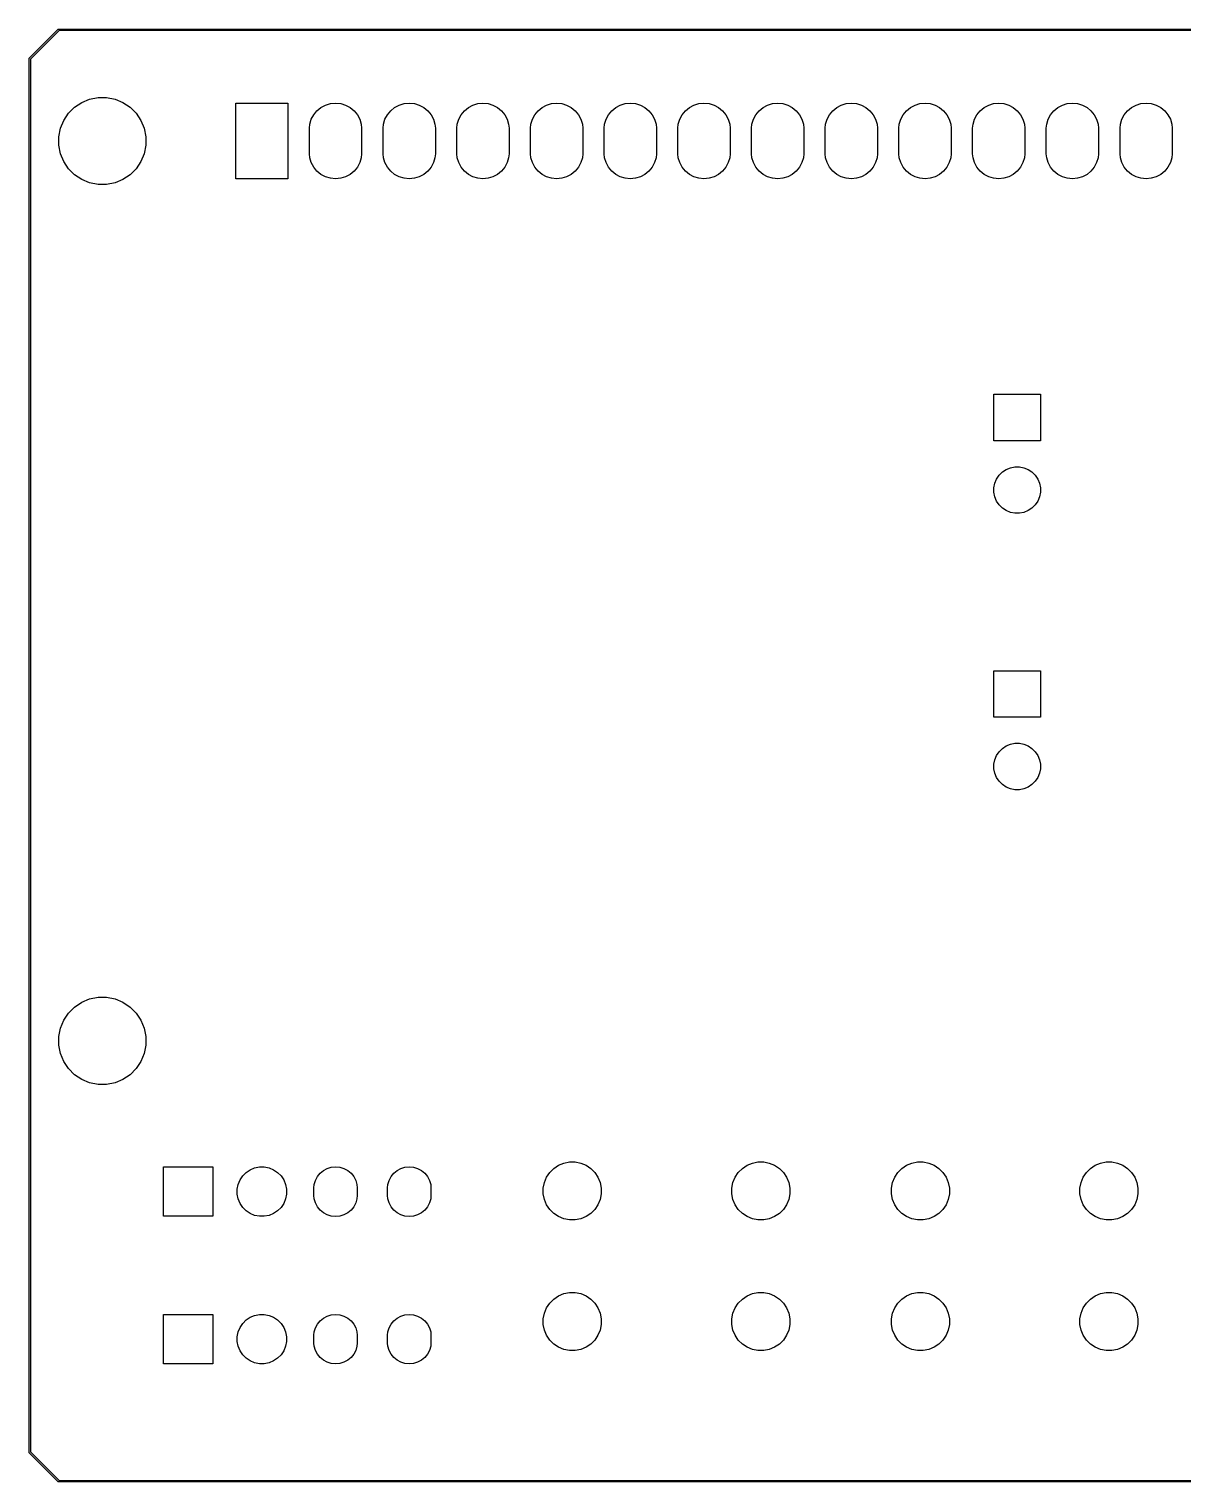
# Model space of a CAD drawing. Extents: x 3.68 to 6.84, y -3.58 to -1.3.
# Drawn here: x 3.684 to 5.25, y -3.269 to -1.298 of the extents above; entities that cross this region are included whole.
import ezdxf

# ---------------------------------------------------------------- set-up
doc = ezdxf.new("R2010")
doc.units = 0
doc.header["$MEASUREMENT"] = 0
doc.layers.add('BLACK', color=7, linetype='CONTINUOUS')

msp = doc.modelspace()

# ---------------------------------------------------------------- linework, layer by layer
at = {"layer": 'BLACK', "linetype": 'CONTINUOUS'}
for p, q in [((3.68438, -1.33785), (3.72368, -1.29855)), ((3.72482, -1.3002), (3.68602, -1.33899)), ((3.72368, -1.29855), (3.72371, -1.29851)), ((3.72371, -1.29851), (3.72386, -1.29839)), ((3.72386, -1.29839), (3.72403, -1.2983)), ((3.72403, -1.2983), (3.72422, -1.29824)), ((3.72422, -1.29824), (3.72441, -1.29822)), ((3.72441, -1.29822), (3.72446, -1.29823)), ((3.72446, -1.29823), (6.79523, -1.29823)), ((6.79487, -1.3002), (3.72482, -1.3002)), ((3.68405, -1.33858), (3.68407, -1.33839)), ((3.68406, -1.33863), (3.68405, -1.33858)), ((3.68406, -3.2283), (3.68406, -1.33863)), ((3.68407, -1.33839), (3.68413, -1.3382)), ((3.68407, -1.33839), (3.68407, -1.33839)), ((3.68413, -1.3382), (3.68422, -1.33803)), ((3.68422, -1.33803), (3.68434, -1.33788)), ((3.68434, -1.33788), (3.68438, -1.33785)), ((3.68602, -1.33899), (3.68602, -3.22794)), ((3.74585, -1.40413), (3.75553, -1.39767)), ((3.75553, -1.39767), (3.76627, -1.39321)), ((3.76627, -1.39321), (3.77768, -1.39094)), ((3.77768, -1.39094), (3.78932, -1.39094)), ((3.78932, -1.39094), (3.80073, -1.39321)), ((3.80073, -1.39321), (3.81147, -1.39767)), ((3.81147, -1.39767), (3.82115, -1.40413)), ((3.96457, -1.50118), (3.96457, -1.39882)), ((3.96457, -1.39882), (4.03543, -1.39882)), ((4.03543, -1.39882), (4.03543, -1.50118)), ((4.09305, -1.39933), (4.1, -1.39865)), ((4.1, -1.39865), (4.10695, -1.39933)), ((4.19305, -1.39933), (4.2, -1.39865)), ((4.2, -1.39865), (4.20695, -1.39933)), ((4.29305, -1.39933), (4.3, -1.39865)), ((4.3, -1.39865), (4.30695, -1.39933)), ((4.39305, -1.39933), (4.4, -1.39865)), ((4.4, -1.39865), (4.40695, -1.39933)), ((4.49305, -1.39933), (4.5, -1.39865)), ((4.5, -1.39865), (4.50695, -1.39933)), ((4.59305, -1.39933), (4.6, -1.39865)), ((4.6, -1.39865), (4.60695, -1.39933)), ((4.69305, -1.39933), (4.7, -1.39865)), ((4.7, -1.39865), (4.70695, -1.39933)), ((4.79305, -1.39933), (4.8, -1.39865)), ((4.8, -1.39865), (4.80695, -1.39933)), ((4.89305, -1.39933), (4.9, -1.39865)), ((4.9, -1.39865), (4.90695, -1.39933)), ((4.99305, -1.39933), (5, -1.39865)), ((5, -1.39865), (5.00695, -1.39933)), ((5.09305, -1.39933), (5.1, -1.39865)), ((5.1, -1.39865), (5.10695, -1.39933)), ((5.19305, -1.39933), (5.2, -1.39865)), ((5.2, -1.39865), (5.20695, -1.39933)), ((3.73117, -1.42203), (3.73763, -1.41235)), ((3.73763, -1.41235), (3.74585, -1.40413)), ((3.82115, -1.40413), (3.82937, -1.41235)), ((3.82937, -1.41235), (3.83583, -1.42203)), ((4.06711, -1.42063), (4.0704, -1.41447)), ((4.0704, -1.41447), (4.07482, -1.40908)), ((4.07482, -1.40908), (4.08022, -1.40465)), ((4.08022, -1.40465), (4.08637, -1.40136)), ((4.08637, -1.40136), (4.09305, -1.39933)), ((4.10695, -1.39933), (4.11363, -1.40136)), ((4.11363, -1.40136), (4.11978, -1.40465)), ((4.11978, -1.40465), (4.12518, -1.40908)), ((4.12518, -1.40908), (4.1296, -1.41447)), ((4.1296, -1.41447), (4.13289, -1.42063)), ((4.16711, -1.42063), (4.1704, -1.41447)), ((4.1704, -1.41447), (4.17482, -1.40908)), ((4.17482, -1.40908), (4.18022, -1.40465)), ((4.18022, -1.40465), (4.18637, -1.40136)), ((4.18637, -1.40136), (4.19305, -1.39933)), ((4.20695, -1.39933), (4.21363, -1.40136)), ((4.21363, -1.40136), (4.21978, -1.40465)), ((4.21978, -1.40465), (4.22518, -1.40908)), ((4.22518, -1.40908), (4.2296, -1.41447)), ((4.2296, -1.41447), (4.23289, -1.42063)), ((4.26711, -1.42063), (4.2704, -1.41447)), ((4.2704, -1.41447), (4.27482, -1.40908)), ((4.27482, -1.40908), (4.28022, -1.40465)), ((4.28022, -1.40465), (4.28637, -1.40136)), ((4.28637, -1.40136), (4.29305, -1.39933)), ((4.30695, -1.39933), (4.31363, -1.40136)), ((4.31363, -1.40136), (4.31978, -1.40465)), ((4.31978, -1.40465), (4.32518, -1.40908)), ((4.32518, -1.40908), (4.3296, -1.41447)), ((4.3296, -1.41447), (4.33289, -1.42063)), ((4.36711, -1.42063), (4.3704, -1.41447)), ((4.3704, -1.41447), (4.37482, -1.40908)), ((4.37482, -1.40908), (4.38022, -1.40465)), ((4.38022, -1.40465), (4.38637, -1.40136)), ((4.38637, -1.40136), (4.39305, -1.39933)), ((4.40695, -1.39933), (4.41363, -1.40136)), ((4.41363, -1.40136), (4.41978, -1.40465)), ((4.41978, -1.40465), (4.42518, -1.40908)), ((4.42518, -1.40908), (4.4296, -1.41447)), ((4.4296, -1.41447), (4.43289, -1.42063)), ((4.46711, -1.42063), (4.4704, -1.41447)), ((4.4704, -1.41447), (4.47482, -1.40908)), ((4.47482, -1.40908), (4.48022, -1.40465)), ((4.48022, -1.40465), (4.48637, -1.40136)), ((4.48637, -1.40136), (4.49305, -1.39933)), ((4.50695, -1.39933), (4.51363, -1.40136)), ((4.51363, -1.40136), (4.51978, -1.40465)), ((4.51978, -1.40465), (4.52518, -1.40908)), ((4.52518, -1.40908), (4.5296, -1.41447)), ((4.5296, -1.41447), (4.53289, -1.42063)), ((4.56711, -1.42063), (4.5704, -1.41447)), ((4.5704, -1.41447), (4.57482, -1.40908)), ((4.57482, -1.40908), (4.58022, -1.40465)), ((4.58022, -1.40465), (4.58637, -1.40136)), ((4.58637, -1.40136), (4.59305, -1.39933)), ((4.60695, -1.39933), (4.61363, -1.40136)), ((4.61363, -1.40136), (4.61978, -1.40465)), ((4.61978, -1.40465), (4.62518, -1.40908)), ((4.62518, -1.40908), (4.6296, -1.41447)), ((4.6296, -1.41447), (4.63289, -1.42063)), ((4.66711, -1.42063), (4.6704, -1.41447)), ((4.6704, -1.41447), (4.67482, -1.40908)), ((4.67482, -1.40908), (4.68022, -1.40465)), ((4.68022, -1.40465), (4.68637, -1.40136)), ((4.68637, -1.40136), (4.69305, -1.39933)), ((4.70695, -1.39933), (4.71363, -1.40136)), ((4.71363, -1.40136), (4.71978, -1.40465)), ((4.71978, -1.40465), (4.72518, -1.40908)), ((4.72518, -1.40908), (4.7296, -1.41447)), ((4.7296, -1.41447), (4.73289, -1.42063)), ((4.76711, -1.42063), (4.7704, -1.41447)), ((4.7704, -1.41447), (4.77482, -1.40908)), ((4.77482, -1.40908), (4.78022, -1.40465)), ((4.78022, -1.40465), (4.78637, -1.40136)), ((4.78637, -1.40136), (4.79305, -1.39933)), ((4.80695, -1.39933), (4.81363, -1.40136)), ((4.81363, -1.40136), (4.81978, -1.40465)), ((4.81978, -1.40465), (4.82518, -1.40908)), ((4.82518, -1.40908), (4.8296, -1.41447)), ((4.8296, -1.41447), (4.83289, -1.42063)), ((4.86711, -1.42063), (4.8704, -1.41447)), ((4.8704, -1.41447), (4.87482, -1.40908)), ((4.87482, -1.40908), (4.88022, -1.40465)), ((4.88022, -1.40465), (4.88637, -1.40136)), ((4.88637, -1.40136), (4.89305, -1.39933)), ((4.90695, -1.39933), (4.91363, -1.40136)), ((4.91363, -1.40136), (4.91978, -1.40465)), ((4.91978, -1.40465), (4.92518, -1.40908)), ((4.92518, -1.40908), (4.9296, -1.41447)), ((4.9296, -1.41447), (4.93289, -1.42063)), ((4.96711, -1.42063), (4.9704, -1.41447)), ((4.9704, -1.41447), (4.97482, -1.40908)), ((4.97482, -1.40908), (4.98022, -1.40465)), ((4.98022, -1.40465), (4.98637, -1.40136)), ((4.98637, -1.40136), (4.99305, -1.39933)), ((5.00695, -1.39933), (5.01363, -1.40136)), ((5.01363, -1.40136), (5.01978, -1.40465)), ((5.01978, -1.40465), (5.02518, -1.40908)), ((5.02518, -1.40908), (5.0296, -1.41447)), ((5.0296, -1.41447), (5.03289, -1.42063)), ((5.06711, -1.42063), (5.0704, -1.41447)), ((5.0704, -1.41447), (5.07482, -1.40908)), ((5.07482, -1.40908), (5.08022, -1.40465)), ((5.08022, -1.40465), (5.08637, -1.40136)), ((5.08637, -1.40136), (5.09305, -1.39933)), ((5.10695, -1.39933), (5.11363, -1.40136)), ((5.11363, -1.40136), (5.11978, -1.40465)), ((5.11978, -1.40465), (5.12518, -1.40908)), ((5.12518, -1.40908), (5.1296, -1.41447)), ((5.1296, -1.41447), (5.13289, -1.42063)), ((5.16711, -1.42063), (5.1704, -1.41447)), ((5.1704, -1.41447), (5.17482, -1.40908)), ((5.17482, -1.40908), (5.18022, -1.40465)), ((5.18022, -1.40465), (5.18637, -1.40136)), ((5.18637, -1.40136), (5.19305, -1.39933)), ((5.20695, -1.39933), (5.21363, -1.40136)), ((5.21363, -1.40136), (5.21978, -1.40465)), ((5.21978, -1.40465), (5.22518, -1.40908)), ((5.22518, -1.40908), (5.2296, -1.41447)), ((5.2296, -1.41447), (5.23289, -1.42063)), ((3.72444, -1.44418), (3.72671, -1.43277)), ((3.72671, -1.43277), (3.73117, -1.42203)), ((3.83583, -1.42203), (3.84029, -1.43277)), ((3.84029, -1.43277), (3.84256, -1.44418)), ((4.06457, -1.43251), (4.06508, -1.42731)), ((4.06457, -1.46749), (4.06457, -1.43251)), ((4.06508, -1.42731), (4.06711, -1.42063)), ((4.13289, -1.42063), (4.13492, -1.42731)), ((4.13492, -1.42731), (4.13543, -1.43251)), ((4.13543, -1.43251), (4.13543, -1.46749)), ((4.16457, -1.43251), (4.16508, -1.42731)), ((4.16457, -1.46749), (4.16457, -1.43251)), ((4.16508, -1.42731), (4.16711, -1.42063)), ((4.23289, -1.42063), (4.23492, -1.42731)), ((4.23492, -1.42731), (4.23543, -1.43251)), ((4.23543, -1.43251), (4.23543, -1.46749)), ((4.26457, -1.43251), (4.26508, -1.42731)), ((4.26457, -1.46749), (4.26457, -1.43251)), ((4.26508, -1.42731), (4.26711, -1.42063)), ((4.33289, -1.42063), (4.33492, -1.42731)), ((4.33492, -1.42731), (4.33543, -1.43251)), ((4.33543, -1.43251), (4.33543, -1.46749)), ((4.36457, -1.43251), (4.36508, -1.42731)), ((4.36457, -1.46749), (4.36457, -1.43251)), ((4.36508, -1.42731), (4.36711, -1.42063)), ((4.43289, -1.42063), (4.43492, -1.42731)), ((4.43492, -1.42731), (4.43543, -1.43251)), ((4.43543, -1.43251), (4.43543, -1.46749)), ((4.46457, -1.43251), (4.46508, -1.42731)), ((4.46457, -1.46749), (4.46457, -1.43251)), ((4.46508, -1.42731), (4.46711, -1.42063)), ((4.53289, -1.42063), (4.53492, -1.42731)), ((4.53492, -1.42731), (4.53543, -1.43251)), ((4.53543, -1.43251), (4.53543, -1.46749)), ((4.56457, -1.43251), (4.56508, -1.42731)), ((4.56457, -1.46749), (4.56457, -1.43251)), ((4.56508, -1.42731), (4.56711, -1.42063)), ((4.63289, -1.42063), (4.63492, -1.42731)), ((4.63492, -1.42731), (4.63543, -1.43251)), ((4.63543, -1.43251), (4.63543, -1.46749)), ((4.66457, -1.43251), (4.66508, -1.42731)), ((4.66457, -1.46749), (4.66457, -1.43251)), ((4.66508, -1.42731), (4.66711, -1.42063)), ((4.73289, -1.42063), (4.73492, -1.42731)), ((4.73492, -1.42731), (4.73543, -1.43251)), ((4.73543, -1.43251), (4.73543, -1.46749)), ((4.76457, -1.43251), (4.76508, -1.42731)), ((4.76457, -1.46749), (4.76457, -1.43251)), ((4.76508, -1.42731), (4.76711, -1.42063)), ((4.83289, -1.42063), (4.83492, -1.42731)), ((4.83492, -1.42731), (4.83543, -1.43251)), ((4.83543, -1.43251), (4.83543, -1.46749)), ((4.86457, -1.43251), (4.86508, -1.42731)), ((4.86457, -1.46749), (4.86457, -1.43251)), ((4.86508, -1.42731), (4.86711, -1.42063)), ((4.93289, -1.42063), (4.93492, -1.42731)), ((4.93492, -1.42731), (4.93543, -1.43251)), ((4.93543, -1.43251), (4.93543, -1.46749)), ((4.96457, -1.43251), (4.96508, -1.42731)), ((4.96457, -1.46749), (4.96457, -1.43251)), ((4.96508, -1.42731), (4.96711, -1.42063)), ((5.03289, -1.42063), (5.03492, -1.42731)), ((5.03492, -1.42731), (5.03543, -1.43251)), ((5.03543, -1.43251), (5.03543, -1.46749)), ((5.06457, -1.43251), (5.06508, -1.42731)), ((5.06457, -1.46749), (5.06457, -1.43251)), ((5.06508, -1.42731), (5.06711, -1.42063)), ((5.13289, -1.42063), (5.13492, -1.42731)), ((5.13492, -1.42731), (5.13543, -1.43251)), ((5.13543, -1.43251), (5.13543, -1.46749)), ((5.16457, -1.43251), (5.16508, -1.42731)), ((5.16457, -1.46749), (5.16457, -1.43251)), ((5.16508, -1.42731), (5.16711, -1.42063)), ((5.23289, -1.42063), (5.23492, -1.42731)), ((5.23492, -1.42731), (5.23543, -1.43251)), ((5.23543, -1.43251), (5.23543, -1.46749)), ((3.72444, -1.45582), (3.72444, -1.44418)), ((3.72671, -1.46723), (3.72444, -1.45582)), ((3.84256, -1.45582), (3.84029, -1.46723)), ((3.84256, -1.44418), (3.84256, -1.45582)), ((3.73117, -1.47797), (3.72671, -1.46723)), ((3.84029, -1.46723), (3.83583, -1.47797)), ((4.06508, -1.47269), (4.06457, -1.46749)), ((4.06711, -1.47937), (4.06508, -1.47269)), ((4.13492, -1.47269), (4.13289, -1.47937)), ((4.13543, -1.46749), (4.13492, -1.47269)), ((4.16508, -1.47269), (4.16457, -1.46749)), ((4.16711, -1.47937), (4.16508, -1.47269)), ((4.23492, -1.47269), (4.23289, -1.47937)), ((4.23543, -1.46749), (4.23492, -1.47269)), ((4.26508, -1.47269), (4.26457, -1.46749)), ((4.26711, -1.47937), (4.26508, -1.47269)), ((4.33492, -1.47269), (4.33289, -1.47937)), ((4.33543, -1.46749), (4.33492, -1.47269)), ((4.36508, -1.47269), (4.36457, -1.46749)), ((4.36711, -1.47937), (4.36508, -1.47269)), ((4.43492, -1.47269), (4.43289, -1.47937)), ((4.43543, -1.46749), (4.43492, -1.47269)), ((4.46508, -1.47269), (4.46457, -1.46749)), ((4.46711, -1.47937), (4.46508, -1.47269)), ((4.53492, -1.47269), (4.53289, -1.47937)), ((4.53543, -1.46749), (4.53492, -1.47269)), ((4.56508, -1.47269), (4.56457, -1.46749)), ((4.56711, -1.47937), (4.56508, -1.47269)), ((4.63492, -1.47269), (4.63289, -1.47937)), ((4.63543, -1.46749), (4.63492, -1.47269)), ((4.66508, -1.47269), (4.66457, -1.46749)), ((4.66711, -1.47937), (4.66508, -1.47269)), ((4.73492, -1.47269), (4.73289, -1.47937)), ((4.73543, -1.46749), (4.73492, -1.47269)), ((4.76508, -1.47269), (4.76457, -1.46749)), ((4.76711, -1.47937), (4.76508, -1.47269)), ((4.83492, -1.47269), (4.83289, -1.47937)), ((4.83543, -1.46749), (4.83492, -1.47269)), ((4.86508, -1.47269), (4.86457, -1.46749)), ((4.86711, -1.47937), (4.86508, -1.47269)), ((4.93492, -1.47269), (4.93289, -1.47937)), ((4.93543, -1.46749), (4.93492, -1.47269)), ((4.96508, -1.47269), (4.96457, -1.46749)), ((4.96711, -1.47937), (4.96508, -1.47269)), ((5.03492, -1.47269), (5.03289, -1.47937)), ((5.03543, -1.46749), (5.03492, -1.47269)), ((5.06508, -1.47269), (5.06457, -1.46749)), ((5.06711, -1.47937), (5.06508, -1.47269)), ((5.13492, -1.47269), (5.13289, -1.47937)), ((5.13543, -1.46749), (5.13492, -1.47269)), ((5.16508, -1.47269), (5.16457, -1.46749)), ((5.16711, -1.47937), (5.16508, -1.47269)), ((5.23492, -1.47269), (5.23289, -1.47937)), ((5.23543, -1.46749), (5.23492, -1.47269)), ((3.73763, -1.48765), (3.73117, -1.47797)), ((3.74585, -1.49587), (3.73763, -1.48765)), ((3.75553, -1.50233), (3.74585, -1.49587)), ((3.82115, -1.49587), (3.81147, -1.50233)), ((3.82937, -1.48765), (3.82115, -1.49587)), ((3.83583, -1.47797), (3.82937, -1.48765)), ((4.0704, -1.48553), (4.06711, -1.47937)), ((4.07482, -1.49092), (4.0704, -1.48553)), ((4.08022, -1.49535), (4.07482, -1.49092)), ((4.08637, -1.49864), (4.08022, -1.49535)), ((4.11978, -1.49535), (4.11363, -1.49864)), ((4.12518, -1.49092), (4.11978, -1.49535)), ((4.1296, -1.48553), (4.12518, -1.49092)), ((4.13289, -1.47937), (4.1296, -1.48553)), ((4.1704, -1.48553), (4.16711, -1.47937)), ((4.17482, -1.49092), (4.1704, -1.48553)), ((4.18022, -1.49535), (4.17482, -1.49092)), ((4.18637, -1.49864), (4.18022, -1.49535)), ((4.21978, -1.49535), (4.21363, -1.49864)), ((4.22518, -1.49092), (4.21978, -1.49535)), ((4.2296, -1.48553), (4.22518, -1.49092)), ((4.23289, -1.47937), (4.2296, -1.48553)), ((4.2704, -1.48553), (4.26711, -1.47937)), ((4.27482, -1.49092), (4.2704, -1.48553)), ((4.28022, -1.49535), (4.27482, -1.49092)), ((4.28637, -1.49864), (4.28022, -1.49535)), ((4.31978, -1.49535), (4.31363, -1.49864)), ((4.32518, -1.49092), (4.31978, -1.49535)), ((4.3296, -1.48553), (4.32518, -1.49092)), ((4.33289, -1.47937), (4.3296, -1.48553)), ((4.3704, -1.48553), (4.36711, -1.47937)), ((4.37482, -1.49092), (4.3704, -1.48553)), ((4.38022, -1.49535), (4.37482, -1.49092)), ((4.38637, -1.49864), (4.38022, -1.49535)), ((4.41978, -1.49535), (4.41363, -1.49864)), ((4.42518, -1.49092), (4.41978, -1.49535)), ((4.4296, -1.48553), (4.42518, -1.49092)), ((4.43289, -1.47937), (4.4296, -1.48553)), ((4.4704, -1.48553), (4.46711, -1.47937)), ((4.47482, -1.49092), (4.4704, -1.48553)), ((4.48022, -1.49535), (4.47482, -1.49092)), ((4.48637, -1.49864), (4.48022, -1.49535)), ((4.51978, -1.49535), (4.51363, -1.49864)), ((4.52518, -1.49092), (4.51978, -1.49535)), ((4.5296, -1.48553), (4.52518, -1.49092)), ((4.53289, -1.47937), (4.5296, -1.48553)), ((4.5704, -1.48553), (4.56711, -1.47937)), ((4.57482, -1.49092), (4.5704, -1.48553)), ((4.58022, -1.49535), (4.57482, -1.49092)), ((4.58637, -1.49864), (4.58022, -1.49535)), ((4.61978, -1.49535), (4.61363, -1.49864)), ((4.62518, -1.49092), (4.61978, -1.49535)), ((4.6296, -1.48553), (4.62518, -1.49092)), ((4.63289, -1.47937), (4.6296, -1.48553)), ((4.6704, -1.48553), (4.66711, -1.47937)), ((4.67482, -1.49092), (4.6704, -1.48553)), ((4.68022, -1.49535), (4.67482, -1.49092)), ((4.68637, -1.49864), (4.68022, -1.49535)), ((4.71978, -1.49535), (4.71363, -1.49864)), ((4.72518, -1.49092), (4.71978, -1.49535)), ((4.7296, -1.48553), (4.72518, -1.49092)), ((4.73289, -1.47937), (4.7296, -1.48553)), ((4.7704, -1.48553), (4.76711, -1.47937)), ((4.77482, -1.49092), (4.7704, -1.48553)), ((4.78022, -1.49535), (4.77482, -1.49092)), ((4.78637, -1.49864), (4.78022, -1.49535)), ((4.81978, -1.49535), (4.81363, -1.49864)), ((4.82518, -1.49092), (4.81978, -1.49535)), ((4.8296, -1.48553), (4.82518, -1.49092)), ((4.83289, -1.47937), (4.8296, -1.48553)), ((4.8704, -1.48553), (4.86711, -1.47937)), ((4.87482, -1.49092), (4.8704, -1.48553)), ((4.88022, -1.49535), (4.87482, -1.49092)), ((4.88637, -1.49864), (4.88022, -1.49535)), ((4.91978, -1.49535), (4.91363, -1.49864)), ((4.92518, -1.49092), (4.91978, -1.49535)), ((4.9296, -1.48553), (4.92518, -1.49092)), ((4.93289, -1.47937), (4.9296, -1.48553)), ((4.9704, -1.48553), (4.96711, -1.47937)), ((4.97482, -1.49092), (4.9704, -1.48553)), ((4.98022, -1.49535), (4.97482, -1.49092)), ((4.98637, -1.49864), (4.98022, -1.49535)), ((5.01978, -1.49535), (5.01363, -1.49864)), ((5.02518, -1.49092), (5.01978, -1.49535)), ((5.0296, -1.48553), (5.02518, -1.49092)), ((5.03289, -1.47937), (5.0296, -1.48553)), ((5.0704, -1.48553), (5.06711, -1.47937)), ((5.07482, -1.49092), (5.0704, -1.48553)), ((5.08022, -1.49535), (5.07482, -1.49092)), ((5.08637, -1.49864), (5.08022, -1.49535)), ((5.11978, -1.49535), (5.11363, -1.49864)), ((5.12518, -1.49092), (5.11978, -1.49535)), ((5.1296, -1.48553), (5.12518, -1.49092)), ((5.13289, -1.47937), (5.1296, -1.48553)), ((5.1704, -1.48553), (5.16711, -1.47937)), ((5.17482, -1.49092), (5.1704, -1.48553)), ((5.18022, -1.49535), (5.17482, -1.49092)), ((5.18637, -1.49864), (5.18022, -1.49535)), ((5.21978, -1.49535), (5.21363, -1.49864)), ((5.22518, -1.49092), (5.21978, -1.49535)), ((5.2296, -1.48553), (5.22518, -1.49092)), ((5.23289, -1.47937), (5.2296, -1.48553)), ((3.76627, -1.50679), (3.75553, -1.50233)), ((3.77768, -1.50906), (3.76627, -1.50679)), ((3.78932, -1.50906), (3.77768, -1.50906)), ((3.80073, -1.50679), (3.78932, -1.50906)), ((3.81147, -1.50233), (3.80073, -1.50679)), ((4.03543, -1.50118), (3.96457, -1.50118)), ((4.09305, -1.50067), (4.08637, -1.49864)), ((4.1, -1.50135), (4.09305, -1.50067)), ((4.10695, -1.50067), (4.1, -1.50135)), ((4.11363, -1.49864), (4.10695, -1.50067)), ((4.19305, -1.50067), (4.18637, -1.49864)), ((4.2, -1.50135), (4.19305, -1.50067)), ((4.20695, -1.50067), (4.2, -1.50135)), ((4.21363, -1.49864), (4.20695, -1.50067)), ((4.29305, -1.50067), (4.28637, -1.49864)), ((4.3, -1.50135), (4.29305, -1.50067)), ((4.30695, -1.50067), (4.3, -1.50135)), ((4.31363, -1.49864), (4.30695, -1.50067)), ((4.39305, -1.50067), (4.38637, -1.49864)), ((4.4, -1.50135), (4.39305, -1.50067)), ((4.40695, -1.50067), (4.4, -1.50135)), ((4.41363, -1.49864), (4.40695, -1.50067)), ((4.49305, -1.50067), (4.48637, -1.49864)), ((4.5, -1.50135), (4.49305, -1.50067)), ((4.50695, -1.50067), (4.5, -1.50135)), ((4.51363, -1.49864), (4.50695, -1.50067)), ((4.59305, -1.50067), (4.58637, -1.49864)), ((4.6, -1.50135), (4.59305, -1.50067)), ((4.60695, -1.50067), (4.6, -1.50135)), ((4.61363, -1.49864), (4.60695, -1.50067)), ((4.69305, -1.50067), (4.68637, -1.49864)), ((4.7, -1.50135), (4.69305, -1.50067)), ((4.70695, -1.50067), (4.7, -1.50135)), ((4.71363, -1.49864), (4.70695, -1.50067)), ((4.79305, -1.50067), (4.78637, -1.49864)), ((4.8, -1.50135), (4.79305, -1.50067)), ((4.80695, -1.50067), (4.8, -1.50135)), ((4.81363, -1.49864), (4.80695, -1.50067)), ((4.89305, -1.50067), (4.88637, -1.49864)), ((4.9, -1.50135), (4.89305, -1.50067)), ((4.90695, -1.50067), (4.9, -1.50135)), ((4.91363, -1.49864), (4.90695, -1.50067)), ((4.99305, -1.50067), (4.98637, -1.49864)), ((5, -1.50135), (4.99305, -1.50067)), ((5.00695, -1.50067), (5, -1.50135)), ((5.01363, -1.49864), (5.00695, -1.50067)), ((5.09305, -1.50067), (5.08637, -1.49864)), ((5.1, -1.50135), (5.09305, -1.50067)), ((5.10695, -1.50067), (5.1, -1.50135)), ((5.11363, -1.49864), (5.10695, -1.50067)), ((5.19305, -1.50067), (5.18637, -1.49864)), ((5.2, -1.50135), (5.19305, -1.50067)), ((5.20695, -1.50067), (5.2, -1.50135)), ((5.21363, -1.49864), (5.20695, -1.50067)), ((4.9935, -1.8565), (4.9935, -1.7935)), ((4.9935, -1.7935), (5.0565, -1.7935)), ((5.0565, -1.7935), (5.0565, -1.8565)), ((5.0565, -1.8565), (4.9935, -1.8565)), ((4.99471, -1.91424), (4.99709, -1.90851)), ((4.99709, -1.90851), (5.00054, -1.90335)), ((5.00054, -1.90335), (5.00492, -1.89896)), ((5.00492, -1.89896), (5.01008, -1.89551)), ((5.01008, -1.89551), (5.01581, -1.89314)), ((5.01581, -1.89314), (5.0219, -1.89193)), ((5.0219, -1.89193), (5.0281, -1.89193)), ((5.0281, -1.89193), (5.03419, -1.89314)), ((5.03419, -1.89314), (5.03992, -1.89551)), ((5.03992, -1.89551), (5.04508, -1.89896)), ((5.04508, -1.89896), (5.04946, -1.90335)), ((5.04946, -1.90335), (5.05291, -1.90851)), ((5.05291, -1.90851), (5.05529, -1.91424)), ((4.9935, -1.92032), (4.99471, -1.91424)), ((4.9935, -1.92653), (4.9935, -1.92032)), ((4.99471, -1.93261), (4.9935, -1.92653)), ((5.05529, -1.91424), (5.0565, -1.92032)), ((5.0565, -1.92653), (5.05529, -1.93261)), ((5.0565, -1.92032), (5.0565, -1.92653)), ((4.99709, -1.93834), (4.99471, -1.93261)), ((5.00054, -1.9435), (4.99709, -1.93834)), ((5.00492, -1.94789), (5.00054, -1.9435)), ((5.01008, -1.95134), (5.00492, -1.94789)), ((5.04508, -1.94789), (5.03992, -1.95134)), ((5.04946, -1.9435), (5.04508, -1.94789)), ((5.05291, -1.93834), (5.04946, -1.9435)), ((5.05529, -1.93261), (5.05291, -1.93834)), ((5.01581, -1.95371), (5.01008, -1.95134)), ((5.0219, -1.95492), (5.01581, -1.95371)), ((5.0281, -1.95492), (5.0219, -1.95492)), ((5.03419, -1.95371), (5.0281, -1.95492)), ((5.03992, -1.95134), (5.03419, -1.95371)), ((4.9935, -2.2315), (4.9935, -2.1685)), ((4.9935, -2.1685), (5.0565, -2.1685)), ((5.0565, -2.1685), (5.0565, -2.2315)), ((5.0565, -2.2315), (4.9935, -2.2315)), ((4.99471, -2.28924), (4.99709, -2.28351)), ((4.99709, -2.28351), (5.00054, -2.27835)), ((5.00054, -2.27835), (5.00492, -2.27396)), ((5.00492, -2.27396), (5.01008, -2.27051)), ((5.01008, -2.27051), (5.01581, -2.26814)), ((5.01581, -2.26814), (5.0219, -2.26693)), ((5.0219, -2.26693), (5.0281, -2.26693)), ((5.0281, -2.26693), (5.03419, -2.26814)), ((5.03419, -2.26814), (5.03992, -2.27051)), ((5.03992, -2.27051), (5.04508, -2.27396)), ((5.04508, -2.27396), (5.04946, -2.27835)), ((5.04946, -2.27835), (5.05291, -2.28351)), ((5.05291, -2.28351), (5.05529, -2.28924)), ((4.9935, -2.29532), (4.99471, -2.28924)), ((4.9935, -2.30153), (4.9935, -2.29532)), ((4.99471, -2.30761), (4.9935, -2.30153)), ((5.05529, -2.28924), (5.0565, -2.29532)), ((5.0565, -2.30153), (5.05529, -2.30761)), ((5.0565, -2.29532), (5.0565, -2.30153)), ((4.99709, -2.31334), (4.99471, -2.30761)), ((5.00054, -2.3185), (4.99709, -2.31334)), ((5.00492, -2.32289), (5.00054, -2.3185)), ((5.01008, -2.32634), (5.00492, -2.32289)), ((5.04508, -2.32289), (5.03992, -2.32634)), ((5.04946, -2.3185), (5.04508, -2.32289)), ((5.05291, -2.31334), (5.04946, -2.3185)), ((5.05529, -2.30761), (5.05291, -2.31334)), ((5.01581, -2.32871), (5.01008, -2.32634)), ((5.0219, -2.32992), (5.01581, -2.32871)), ((5.0281, -2.32992), (5.0219, -2.32992)), ((5.03419, -2.32871), (5.0281, -2.32992)), ((5.03992, -2.32634), (5.03419, -2.32871)), ((3.74585, -2.62463), (3.75553, -2.61817)), ((3.75553, -2.61817), (3.76627, -2.61371)), ((3.76627, -2.61371), (3.77768, -2.61144)), ((3.77768, -2.61144), (3.78932, -2.61144)), ((3.78932, -2.61144), (3.80073, -2.61371)), ((3.80073, -2.61371), (3.81147, -2.61817)), ((3.81147, -2.61817), (3.82115, -2.62463)), ((3.73117, -2.64253), (3.73763, -2.63285)), ((3.73763, -2.63285), (3.74585, -2.62463)), ((3.82115, -2.62463), (3.82937, -2.63285)), ((3.82937, -2.63285), (3.83583, -2.64253)), ((3.72444, -2.66468), (3.72671, -2.65327)), ((3.72671, -2.65327), (3.73117, -2.64253)), ((3.83583, -2.64253), (3.84029, -2.65327)), ((3.84029, -2.65327), (3.84256, -2.66468)), ((3.72444, -2.67632), (3.72444, -2.66468)), ((3.72671, -2.68773), (3.72444, -2.67632)), ((3.84256, -2.67632), (3.84029, -2.68773)), ((3.84256, -2.66468), (3.84256, -2.67632)), ((3.73117, -2.69847), (3.72671, -2.68773)), ((3.73763, -2.70815), (3.73117, -2.69847)), ((3.83583, -2.69847), (3.82937, -2.70815)), ((3.84029, -2.68773), (3.83583, -2.69847)), ((3.74585, -2.71637), (3.73763, -2.70815)), ((3.75553, -2.72283), (3.74585, -2.71637)), ((3.82115, -2.71637), (3.81147, -2.72283)), ((3.82937, -2.70815), (3.82115, -2.71637)), ((3.76627, -2.72729), (3.75553, -2.72283)), ((3.77768, -2.72956), (3.76627, -2.72729)), ((3.78932, -2.72956), (3.77768, -2.72956)), ((3.80073, -2.72729), (3.78932, -2.72956)), ((3.81147, -2.72283), (3.80073, -2.72729)), ((4.40261, -2.83913), (4.40978, -2.83616)), ((4.40978, -2.83616), (4.41738, -2.83465)), ((4.41738, -2.83465), (4.42514, -2.83465)), ((4.42514, -2.83465), (4.43274, -2.83616)), ((4.43274, -2.83616), (4.43991, -2.83913)), ((4.65852, -2.83913), (4.66568, -2.83616)), ((4.66568, -2.83616), (4.67329, -2.83465)), ((4.67329, -2.83465), (4.68104, -2.83465)), ((4.68104, -2.83465), (4.68865, -2.83616)), ((4.68865, -2.83616), (4.69581, -2.83913)), ((4.87505, -2.83913), (4.88222, -2.83616)), ((4.88222, -2.83616), (4.88982, -2.83465)), ((4.88982, -2.83465), (4.89758, -2.83465)), ((4.89758, -2.83465), (4.90518, -2.83616)), ((4.90518, -2.83616), (4.91235, -2.83913)), ((5.13096, -2.83913), (5.13812, -2.83616)), ((5.13812, -2.83616), (5.14573, -2.83465)), ((5.14573, -2.83465), (5.15348, -2.83465)), ((5.15348, -2.83465), (5.16109, -2.83616)), ((5.16109, -2.83616), (5.16826, -2.83913)), ((3.86654, -2.90846), (3.86654, -2.84154)), ((3.86654, -2.84154), (3.93346, -2.84154)), ((3.93346, -2.84154), (3.93346, -2.90846)), ((3.97034, -2.85915), (3.97401, -2.85367)), ((3.97401, -2.85367), (3.97867, -2.84901)), ((3.97867, -2.84901), (3.98415, -2.84534)), ((3.98415, -2.84534), (3.99024, -2.84282)), ((3.99024, -2.84282), (3.9967, -2.84154)), ((3.9967, -2.84154), (4.0033, -2.84154)), ((4.0033, -2.84154), (4.00976, -2.84282)), ((4.00976, -2.84282), (4.01585, -2.84534)), ((4.01585, -2.84534), (4.02133, -2.84901)), ((4.02133, -2.84901), (4.02599, -2.85367)), ((4.02599, -2.85367), (4.02966, -2.85915)), ((4.07259, -2.85971), (4.07533, -2.85458)), ((4.07533, -2.85458), (4.07902, -2.85008)), ((4.07902, -2.85008), (4.08352, -2.84639)), ((4.08352, -2.84639), (4.08865, -2.84365)), ((4.08865, -2.84365), (4.09421, -2.84196)), ((4.09421, -2.84196), (4.1, -2.84139)), ((4.1, -2.84139), (4.10579, -2.84196)), ((4.10579, -2.84196), (4.11135, -2.84365)), ((4.11135, -2.84365), (4.11648, -2.84639)), ((4.11648, -2.84639), (4.12098, -2.85008)), ((4.12098, -2.85008), (4.12467, -2.85458)), ((4.12467, -2.85458), (4.12741, -2.85971)), ((4.17259, -2.85971), (4.17533, -2.85458)), ((4.17533, -2.85458), (4.17902, -2.85008)), ((4.17902, -2.85008), (4.18352, -2.84639)), ((4.18352, -2.84639), (4.18865, -2.84365)), ((4.18865, -2.84365), (4.19421, -2.84196)), ((4.19421, -2.84196), (4.2, -2.84139)), ((4.2, -2.84139), (4.20579, -2.84196)), ((4.20579, -2.84196), (4.21135, -2.84365)), ((4.21135, -2.84365), (4.21648, -2.84639)), ((4.21648, -2.84639), (4.22098, -2.85008)), ((4.22098, -2.85008), (4.22467, -2.85458)), ((4.22467, -2.85458), (4.22741, -2.85971)), ((4.3834, -2.86253), (4.38637, -2.85537)), ((4.38637, -2.85537), (4.39068, -2.84892)), ((4.39068, -2.84892), (4.39616, -2.84343)), ((4.39616, -2.84343), (4.40261, -2.83913)), ((4.43991, -2.83913), (4.44636, -2.84343)), ((4.44636, -2.84343), (4.45184, -2.84892)), ((4.45184, -2.84892), (4.45615, -2.85537)), ((4.45615, -2.85537), (4.45912, -2.86253)), ((4.63931, -2.86253), (4.64228, -2.85537)), ((4.64228, -2.85537), (4.64658, -2.84892)), ((4.64658, -2.84892), (4.65207, -2.84343)), ((4.65207, -2.84343), (4.65852, -2.83913)), ((4.69581, -2.83913), (4.70226, -2.84343)), ((4.70226, -2.84343), (4.70775, -2.84892)), ((4.70775, -2.84892), (4.71205, -2.85537)), ((4.71205, -2.85537), (4.71502, -2.86253)), ((4.85584, -2.86253), (4.85881, -2.85537)), ((4.85881, -2.85537), (4.86312, -2.84892)), ((4.86312, -2.84892), (4.8686, -2.84343)), ((4.8686, -2.84343), (4.87505, -2.83913)), ((4.91235, -2.83913), (4.9188, -2.84343)), ((4.9188, -2.84343), (4.92428, -2.84892)), ((4.92428, -2.84892), (4.92859, -2.85537)), ((4.92859, -2.85537), (4.93156, -2.86253)), ((5.11175, -2.86253), (5.11472, -2.85537)), ((5.11472, -2.85537), (5.11903, -2.84892)), ((5.11903, -2.84892), (5.12451, -2.84343)), ((5.12451, -2.84343), (5.13096, -2.83913)), ((5.16826, -2.83913), (5.1747, -2.84343)), ((5.1747, -2.84343), (5.18019, -2.84892)), ((5.18019, -2.84892), (5.1845, -2.85537)), ((5.1845, -2.85537), (5.18746, -2.86253)), ((3.96654, -2.8717), (3.96782, -2.86524)), ((3.96654, -2.8783), (3.96654, -2.8717)), ((3.96782, -2.86524), (3.97034, -2.85915)), ((4.02966, -2.85915), (4.03218, -2.86524)), ((4.03218, -2.86524), (4.03346, -2.8717)), ((4.03346, -2.8717), (4.03346, -2.8783)), ((4.07047, -2.86961), (4.0709, -2.86527)), ((4.07047, -2.88039), (4.07047, -2.86961)), ((4.0709, -2.86527), (4.07259, -2.85971)), ((4.12741, -2.85971), (4.1291, -2.86527)), ((4.1291, -2.86527), (4.12953, -2.86961)), ((4.12953, -2.86961), (4.12953, -2.88039)), ((4.17047, -2.86961), (4.1709, -2.86527)), ((4.17047, -2.88039), (4.17047, -2.86961)), ((4.1709, -2.86527), (4.17259, -2.85971)), ((4.22741, -2.85971), (4.2291, -2.86527)), ((4.2291, -2.86527), (4.22953, -2.86961)), ((4.22953, -2.86961), (4.22953, -2.88039)), ((4.38189, -2.87014), (4.3834, -2.86253)), ((4.38189, -2.87789), (4.38189, -2.87014)), ((4.45912, -2.86253), (4.46063, -2.87014)), ((4.46063, -2.87014), (4.46063, -2.87789)), ((4.6378, -2.87014), (4.63931, -2.86253)), ((4.6378, -2.87789), (4.6378, -2.87014)), ((4.71502, -2.86253), (4.71654, -2.87014)), ((4.71654, -2.87014), (4.71654, -2.87789)), ((4.85433, -2.87014), (4.85584, -2.86253)), ((4.85433, -2.87789), (4.85433, -2.87014)), ((4.93156, -2.86253), (4.93307, -2.87014)), ((4.93307, -2.87014), (4.93307, -2.87789)), ((5.11024, -2.87014), (5.11175, -2.86253)), ((5.11024, -2.87789), (5.11024, -2.87014)), ((5.18746, -2.86253), (5.18898, -2.87014)), ((5.18898, -2.87014), (5.18898, -2.87789)), ((3.96782, -2.88476), (3.96654, -2.8783)), ((3.97034, -2.89085), (3.96782, -2.88476)), ((3.97401, -2.89633), (3.97034, -2.89085)), ((3.97867, -2.90099), (3.97401, -2.89633)), ((4.02599, -2.89633), (4.02133, -2.90099)), ((4.02966, -2.89085), (4.02599, -2.89633)), ((4.03218, -2.88476), (4.02966, -2.89085)), ((4.03346, -2.8783), (4.03218, -2.88476)), ((4.0709, -2.88473), (4.07047, -2.88039)), ((4.07259, -2.89029), (4.0709, -2.88473)), ((4.07533, -2.89542), (4.07259, -2.89029)), ((4.07902, -2.89992), (4.07533, -2.89542)), ((4.12467, -2.89542), (4.12098, -2.89992)), ((4.12741, -2.89029), (4.12467, -2.89542)), ((4.1291, -2.88473), (4.12741, -2.89029)), ((4.12953, -2.88039), (4.1291, -2.88473)), ((4.1709, -2.88473), (4.17047, -2.88039)), ((4.17259, -2.89029), (4.1709, -2.88473)), ((4.17533, -2.89542), (4.17259, -2.89029)), ((4.17902, -2.89992), (4.17533, -2.89542)), ((4.22467, -2.89542), (4.22098, -2.89992)), ((4.22741, -2.89029), (4.22467, -2.89542)), ((4.2291, -2.88473), (4.22741, -2.89029)), ((4.22953, -2.88039), (4.2291, -2.88473)), ((4.3834, -2.8855), (4.38189, -2.87789)), ((4.38637, -2.89266), (4.3834, -2.8855)), ((4.39068, -2.89911), (4.38637, -2.89266)), ((4.45615, -2.89266), (4.45184, -2.89911)), ((4.45912, -2.8855), (4.45615, -2.89266)), ((4.46063, -2.87789), (4.45912, -2.8855)), ((4.63931, -2.8855), (4.6378, -2.87789)), ((4.64228, -2.89266), (4.63931, -2.8855)), ((4.64658, -2.89911), (4.64228, -2.89266)), ((4.71205, -2.89266), (4.70775, -2.89911)), ((4.71502, -2.8855), (4.71205, -2.89266)), ((4.71654, -2.87789), (4.71502, -2.8855)), ((4.85584, -2.8855), (4.85433, -2.87789)), ((4.85881, -2.89266), (4.85584, -2.8855)), ((4.86312, -2.89911), (4.85881, -2.89266)), ((4.92859, -2.89266), (4.92428, -2.89911)), ((4.93156, -2.8855), (4.92859, -2.89266)), ((4.93307, -2.87789), (4.93156, -2.8855)), ((5.11175, -2.8855), (5.11024, -2.87789)), ((5.11472, -2.89266), (5.11175, -2.8855)), ((5.11903, -2.89911), (5.11472, -2.89266)), ((5.1845, -2.89266), (5.18019, -2.89911)), ((5.18746, -2.8855), (5.1845, -2.89266)), ((5.18898, -2.87789), (5.18746, -2.8855)), ((3.93346, -2.90846), (3.86654, -2.90846)), ((3.98415, -2.90466), (3.97867, -2.90099)), ((3.99024, -2.90718), (3.98415, -2.90466)), ((3.9967, -2.90846), (3.99024, -2.90718)), ((4.0033, -2.90846), (3.9967, -2.90846)), ((4.00976, -2.90718), (4.0033, -2.90846)), ((4.01585, -2.90466), (4.00976, -2.90718)), ((4.02133, -2.90099), (4.01585, -2.90466)), ((4.08352, -2.90361), (4.07902, -2.89992)), ((4.08865, -2.90635), (4.08352, -2.90361)), ((4.09421, -2.90804), (4.08865, -2.90635)), ((4.1, -2.90861), (4.09421, -2.90804)), ((4.10579, -2.90804), (4.1, -2.90861)), ((4.11135, -2.90635), (4.10579, -2.90804)), ((4.11648, -2.90361), (4.11135, -2.90635)), ((4.12098, -2.89992), (4.11648, -2.90361)), ((4.18352, -2.90361), (4.17902, -2.89992)), ((4.18865, -2.90635), (4.18352, -2.90361)), ((4.19421, -2.90804), (4.18865, -2.90635)), ((4.2, -2.90861), (4.19421, -2.90804)), ((4.20579, -2.90804), (4.2, -2.90861)), ((4.21135, -2.90635), (4.20579, -2.90804)), ((4.21648, -2.90361), (4.21135, -2.90635)), ((4.22098, -2.89992), (4.21648, -2.90361)), ((4.39616, -2.9046), (4.39068, -2.89911)), ((4.40261, -2.90891), (4.39616, -2.9046)), ((4.40978, -2.91187), (4.40261, -2.90891)), ((4.41738, -2.91339), (4.40978, -2.91187)), ((4.42514, -2.91339), (4.41738, -2.91339)), ((4.43274, -2.91187), (4.42514, -2.91339)), ((4.43991, -2.90891), (4.43274, -2.91187)), ((4.44636, -2.9046), (4.43991, -2.90891)), ((4.45184, -2.89911), (4.44636, -2.9046)), ((4.65207, -2.9046), (4.64658, -2.89911)), ((4.65852, -2.90891), (4.65207, -2.9046)), ((4.66568, -2.91187), (4.65852, -2.90891)), ((4.67329, -2.91339), (4.66568, -2.91187)), ((4.68104, -2.91339), (4.67329, -2.91339)), ((4.68865, -2.91187), (4.68104, -2.91339)), ((4.69581, -2.90891), (4.68865, -2.91187)), ((4.70226, -2.9046), (4.69581, -2.90891)), ((4.70775, -2.89911), (4.70226, -2.9046)), ((4.8686, -2.9046), (4.86312, -2.89911)), ((4.87505, -2.90891), (4.8686, -2.9046)), ((4.88222, -2.91187), (4.87505, -2.90891)), ((4.88982, -2.91339), (4.88222, -2.91187)), ((4.89758, -2.91339), (4.88982, -2.91339)), ((4.90518, -2.91187), (4.89758, -2.91339)), ((4.91235, -2.90891), (4.90518, -2.91187)), ((4.9188, -2.9046), (4.91235, -2.90891)), ((4.92428, -2.89911), (4.9188, -2.9046)), ((5.12451, -2.9046), (5.11903, -2.89911)), ((5.13096, -2.90891), (5.12451, -2.9046)), ((5.13812, -2.91187), (5.13096, -2.90891)), ((5.14573, -2.91339), (5.13812, -2.91187)), ((5.15348, -2.91339), (5.14573, -2.91339)), ((5.16109, -2.91187), (5.15348, -2.91339)), ((5.16826, -2.90891), (5.16109, -2.91187)), ((5.1747, -2.9046), (5.16826, -2.90891)), ((5.18019, -2.89911), (5.1747, -2.9046)), ((4.40261, -3.01629), (4.40978, -3.01332)), ((4.40978, -3.01332), (4.41738, -3.01181)), ((4.41738, -3.01181), (4.42514, -3.01181)), ((4.42514, -3.01181), (4.43274, -3.01332)), ((4.43274, -3.01332), (4.43991, -3.01629)), ((4.65852, -3.01629), (4.66568, -3.01332)), ((4.66568, -3.01332), (4.67329, -3.01181)), ((4.67329, -3.01181), (4.68104, -3.01181)), ((4.68104, -3.01181), (4.68865, -3.01332)), ((4.68865, -3.01332), (4.69581, -3.01629)), ((4.87505, -3.01629), (4.88222, -3.01332)), ((4.88222, -3.01332), (4.88982, -3.01181)), ((4.88982, -3.01181), (4.89758, -3.01181)), ((4.89758, -3.01181), (4.90518, -3.01332)), ((4.90518, -3.01332), (4.91235, -3.01629)), ((5.13096, -3.01629), (5.13812, -3.01332)), ((5.13812, -3.01332), (5.14573, -3.01181)), ((5.14573, -3.01181), (5.15348, -3.01181)), ((5.15348, -3.01181), (5.16109, -3.01332)), ((5.16109, -3.01332), (5.16826, -3.01629)), ((4.3834, -3.0397), (4.38637, -3.03253)), ((4.38637, -3.03253), (4.39068, -3.02608)), ((4.39068, -3.02608), (4.39616, -3.0206)), ((4.39616, -3.0206), (4.40261, -3.01629)), ((4.43991, -3.01629), (4.44636, -3.0206)), ((4.44636, -3.0206), (4.45184, -3.02608)), ((4.45184, -3.02608), (4.45615, -3.03253)), ((4.45615, -3.03253), (4.45912, -3.0397)), ((4.63931, -3.0397), (4.64228, -3.03253)), ((4.64228, -3.03253), (4.64658, -3.02608)), ((4.64658, -3.02608), (4.65207, -3.0206)), ((4.65207, -3.0206), (4.65852, -3.01629)), ((4.69581, -3.01629), (4.70226, -3.0206)), ((4.70226, -3.0206), (4.70775, -3.02608)), ((4.70775, -3.02608), (4.71205, -3.03253)), ((4.71205, -3.03253), (4.71502, -3.0397)), ((4.85584, -3.0397), (4.85881, -3.03253)), ((4.85881, -3.03253), (4.86312, -3.02608)), ((4.86312, -3.02608), (4.8686, -3.0206)), ((4.8686, -3.0206), (4.87505, -3.01629)), ((4.91235, -3.01629), (4.9188, -3.0206)), ((4.9188, -3.0206), (4.92428, -3.02608)), ((4.92428, -3.02608), (4.92859, -3.03253)), ((4.92859, -3.03253), (4.93156, -3.0397)), ((5.11175, -3.0397), (5.11472, -3.03253)), ((5.11472, -3.03253), (5.11903, -3.02608)), ((5.11903, -3.02608), (5.12451, -3.0206)), ((5.12451, -3.0206), (5.13096, -3.01629)), ((5.16826, -3.01629), (5.1747, -3.0206)), ((5.1747, -3.0206), (5.18019, -3.02608)), ((5.18019, -3.02608), (5.1845, -3.03253)), ((5.1845, -3.03253), (5.18746, -3.0397)), ((3.86654, -3.10846), (3.86654, -3.04154)), ((3.86654, -3.04154), (3.93346, -3.04154)), ((3.93346, -3.04154), (3.93346, -3.10846)), ((3.97034, -3.05915), (3.97401, -3.05367)), ((3.97401, -3.05367), (3.97867, -3.04901)), ((3.97867, -3.04901), (3.98415, -3.04534)), ((3.98415, -3.04534), (3.99024, -3.04282)), ((3.99024, -3.04282), (3.9967, -3.04154)), ((3.9967, -3.04154), (4.0033, -3.04154)), ((4.0033, -3.04154), (4.00976, -3.04282)), ((4.00976, -3.04282), (4.01585, -3.04534)), ((4.01585, -3.04534), (4.02133, -3.04901)), ((4.02133, -3.04901), (4.02599, -3.05367)), ((4.02599, -3.05367), (4.02966, -3.05915)), ((4.07533, -3.05458), (4.07902, -3.05008)), ((4.07902, -3.05008), (4.08352, -3.04639)), ((4.08352, -3.04639), (4.08865, -3.04365)), ((4.08865, -3.04365), (4.09421, -3.04196)), ((4.09421, -3.04196), (4.1, -3.04139)), ((4.1, -3.04139), (4.10579, -3.04196)), ((4.10579, -3.04196), (4.11135, -3.04365)), ((4.11135, -3.04365), (4.11648, -3.04639)), ((4.11648, -3.04639), (4.12098, -3.05008)), ((4.12098, -3.05008), (4.12467, -3.05458)), ((4.17533, -3.05458), (4.17902, -3.05008)), ((4.17902, -3.05008), (4.18352, -3.04639)), ((4.18352, -3.04639), (4.18865, -3.04365)), ((4.18865, -3.04365), (4.19421, -3.04196)), ((4.19421, -3.04196), (4.2, -3.04139)), ((4.2, -3.04139), (4.20579, -3.04196)), ((4.20579, -3.04196), (4.21135, -3.04365)), ((4.21135, -3.04365), (4.21648, -3.04639)), ((4.21648, -3.04639), (4.22098, -3.05008)), ((4.22098, -3.05008), (4.22467, -3.05458)), ((4.38189, -3.0473), (4.3834, -3.0397)), ((4.38189, -3.05506), (4.38189, -3.0473)), ((4.45912, -3.0397), (4.46063, -3.0473)), ((4.46063, -3.0473), (4.46063, -3.05506)), ((4.6378, -3.0473), (4.63931, -3.0397)), ((4.6378, -3.05506), (4.6378, -3.0473)), ((4.71502, -3.0397), (4.71654, -3.0473)), ((4.71654, -3.0473), (4.71654, -3.05506)), ((4.85433, -3.0473), (4.85584, -3.0397)), ((4.85433, -3.05506), (4.85433, -3.0473)), ((4.93156, -3.0397), (4.93307, -3.0473)), ((4.93307, -3.0473), (4.93307, -3.05506)), ((5.11024, -3.0473), (5.11175, -3.0397)), ((5.11024, -3.05506), (5.11024, -3.0473)), ((5.18746, -3.0397), (5.18898, -3.0473)), ((5.18898, -3.0473), (5.18898, -3.05506)), ((3.96654, -3.0717), (3.96782, -3.06524)), ((3.96654, -3.0783), (3.96654, -3.0717)), ((3.96782, -3.06524), (3.97034, -3.05915)), ((4.02966, -3.05915), (4.03218, -3.06524)), ((4.03218, -3.06524), (4.03346, -3.0717)), ((4.03346, -3.0717), (4.03346, -3.0783)), ((4.07047, -3.06961), (4.0709, -3.06527)), ((4.07047, -3.08039), (4.07047, -3.06961)), ((4.0709, -3.06527), (4.07259, -3.05971)), ((4.07259, -3.05971), (4.07533, -3.05458)), ((4.12467, -3.05458), (4.12741, -3.05971)), ((4.12741, -3.05971), (4.1291, -3.06527)), ((4.1291, -3.06527), (4.12953, -3.06961)), ((4.12953, -3.06961), (4.12953, -3.08039)), ((4.17047, -3.06961), (4.1709, -3.06527)), ((4.17047, -3.08039), (4.17047, -3.06961)), ((4.1709, -3.06527), (4.17259, -3.05971)), ((4.17259, -3.05971), (4.17533, -3.05458)), ((4.22467, -3.05458), (4.22741, -3.05971)), ((4.22741, -3.05971), (4.2291, -3.06527)), ((4.2291, -3.06527), (4.22953, -3.06961)), ((4.22953, -3.06961), (4.22953, -3.08039)), ((4.3834, -3.06266), (4.38189, -3.05506)), ((4.38637, -3.06983), (4.3834, -3.06266)), ((4.39068, -3.07628), (4.38637, -3.06983)), ((4.45615, -3.06983), (4.45184, -3.07628)), ((4.45912, -3.06266), (4.45615, -3.06983)), ((4.46063, -3.05506), (4.45912, -3.06266)), ((4.63931, -3.06266), (4.6378, -3.05506)), ((4.64228, -3.06983), (4.63931, -3.06266)), ((4.64658, -3.07628), (4.64228, -3.06983)), ((4.71205, -3.06983), (4.70775, -3.07628)), ((4.71502, -3.06266), (4.71205, -3.06983)), ((4.71654, -3.05506), (4.71502, -3.06266)), ((4.85584, -3.06266), (4.85433, -3.05506)), ((4.85881, -3.06983), (4.85584, -3.06266)), ((4.86312, -3.07628), (4.85881, -3.06983)), ((4.92859, -3.06983), (4.92428, -3.07628)), ((4.93156, -3.06266), (4.92859, -3.06983)), ((4.93307, -3.05506), (4.93156, -3.06266)), ((5.11175, -3.06266), (5.11024, -3.05506)), ((5.11472, -3.06983), (5.11175, -3.06266)), ((5.11903, -3.07628), (5.11472, -3.06983)), ((5.1845, -3.06983), (5.18019, -3.07628)), ((5.18746, -3.06266), (5.1845, -3.06983)), ((5.18898, -3.05506), (5.18746, -3.06266)), ((3.96782, -3.08476), (3.96654, -3.0783)), ((3.97034, -3.09085), (3.96782, -3.08476)), ((3.97401, -3.09633), (3.97034, -3.09085)), ((4.02966, -3.09085), (4.02599, -3.09633)), ((4.03218, -3.08476), (4.02966, -3.09085)), ((4.03346, -3.0783), (4.03218, -3.08476)), ((4.0709, -3.08473), (4.07047, -3.08039)), ((4.07259, -3.09029), (4.0709, -3.08473)), ((4.07533, -3.09542), (4.07259, -3.09029)), ((4.12741, -3.09029), (4.12467, -3.09542)), ((4.1291, -3.08473), (4.12741, -3.09029)), ((4.12953, -3.08039), (4.1291, -3.08473)), ((4.1709, -3.08473), (4.17047, -3.08039)), ((4.17259, -3.09029), (4.1709, -3.08473)), ((4.17533, -3.09542), (4.17259, -3.09029)), ((4.22741, -3.09029), (4.22467, -3.09542)), ((4.2291, -3.08473), (4.22741, -3.09029)), ((4.22953, -3.08039), (4.2291, -3.08473)), ((4.39616, -3.08176), (4.39068, -3.07628)), ((4.40261, -3.08607), (4.39616, -3.08176)), ((4.40978, -3.08904), (4.40261, -3.08607)), ((4.41738, -3.09055), (4.40978, -3.08904)), ((4.42514, -3.09055), (4.41738, -3.09055)), ((4.43274, -3.08904), (4.42514, -3.09055)), ((4.43991, -3.08607), (4.43274, -3.08904)), ((4.44636, -3.08176), (4.43991, -3.08607)), ((4.45184, -3.07628), (4.44636, -3.08176)), ((4.65207, -3.08176), (4.64658, -3.07628)), ((4.65852, -3.08607), (4.65207, -3.08176)), ((4.66568, -3.08904), (4.65852, -3.08607)), ((4.67329, -3.09055), (4.66568, -3.08904)), ((4.68104, -3.09055), (4.67329, -3.09055)), ((4.68865, -3.08904), (4.68104, -3.09055)), ((4.69581, -3.08607), (4.68865, -3.08904)), ((4.70226, -3.08176), (4.69581, -3.08607)), ((4.70775, -3.07628), (4.70226, -3.08176)), ((4.8686, -3.08176), (4.86312, -3.07628)), ((4.87505, -3.08607), (4.8686, -3.08176)), ((4.88222, -3.08904), (4.87505, -3.08607)), ((4.88982, -3.09055), (4.88222, -3.08904)), ((4.89758, -3.09055), (4.88982, -3.09055)), ((4.90518, -3.08904), (4.89758, -3.09055)), ((4.91235, -3.08607), (4.90518, -3.08904)), ((4.9188, -3.08176), (4.91235, -3.08607)), ((4.92428, -3.07628), (4.9188, -3.08176)), ((5.12451, -3.08176), (5.11903, -3.07628)), ((5.13096, -3.08607), (5.12451, -3.08176)), ((5.13812, -3.08904), (5.13096, -3.08607)), ((5.14573, -3.09055), (5.13812, -3.08904)), ((5.15348, -3.09055), (5.14573, -3.09055)), ((5.16109, -3.08904), (5.15348, -3.09055)), ((5.16826, -3.08607), (5.16109, -3.08904)), ((5.1747, -3.08176), (5.16826, -3.08607)), ((5.18019, -3.07628), (5.1747, -3.08176)), ((3.93346, -3.10846), (3.86654, -3.10846)), ((3.97867, -3.10099), (3.97401, -3.09633)), ((3.98415, -3.10466), (3.97867, -3.10099)), ((3.99024, -3.10718), (3.98415, -3.10466)), ((3.9967, -3.10846), (3.99024, -3.10718)), ((4.0033, -3.10846), (3.9967, -3.10846)), ((4.00976, -3.10718), (4.0033, -3.10846)), ((4.01585, -3.10466), (4.00976, -3.10718)), ((4.02133, -3.10099), (4.01585, -3.10466)), ((4.02599, -3.09633), (4.02133, -3.10099)), ((4.07902, -3.09992), (4.07533, -3.09542)), ((4.08352, -3.10361), (4.07902, -3.09992)), ((4.08865, -3.10635), (4.08352, -3.10361)), ((4.09421, -3.10804), (4.08865, -3.10635)), ((4.1, -3.10861), (4.09421, -3.10804)), ((4.10579, -3.10804), (4.1, -3.10861)), ((4.11135, -3.10635), (4.10579, -3.10804)), ((4.11648, -3.10361), (4.11135, -3.10635)), ((4.12098, -3.09992), (4.11648, -3.10361)), ((4.12467, -3.09542), (4.12098, -3.09992)), ((4.17902, -3.09992), (4.17533, -3.09542)), ((4.18352, -3.10361), (4.17902, -3.09992)), ((4.18865, -3.10635), (4.18352, -3.10361)), ((4.19421, -3.10804), (4.18865, -3.10635)), ((4.2, -3.10861), (4.19421, -3.10804)), ((4.20579, -3.10804), (4.2, -3.10861)), ((4.21135, -3.10635), (4.20579, -3.10804)), ((4.21648, -3.10361), (4.21135, -3.10635)), ((4.22098, -3.09992), (4.21648, -3.10361)), ((4.22467, -3.09542), (4.22098, -3.09992)), ((3.68405, -3.22835), (3.68406, -3.2283)), ((3.68407, -3.22854), (3.68405, -3.22835)), ((3.68413, -3.22872), (3.68407, -3.22854)), ((3.68422, -3.2289), (3.68413, -3.22872)), ((3.68434, -3.22905), (3.68422, -3.2289)), ((3.68438, -3.22908), (3.68434, -3.22905)), ((3.72368, -3.26838), (3.68438, -3.22908)), ((3.68602, -3.22794), (3.72482, -3.26673)), ((3.72371, -3.26842), (3.72368, -3.26838)), ((3.72386, -3.26854), (3.72371, -3.26842)), ((3.72403, -3.26863), (3.72386, -3.26854)), ((3.72422, -3.26869), (3.72403, -3.26863)), ((3.72441, -3.26871), (3.72422, -3.26869)), ((3.72446, -3.2687), (3.72441, -3.26871)), ((5.74762, -3.2687), (3.72446, -3.2687)), ((3.72482, -3.26673), (5.74798, -3.26673))]:
    msp.add_line(p, q, dxfattribs=at)

doc.saveas('drawing.dxf')
